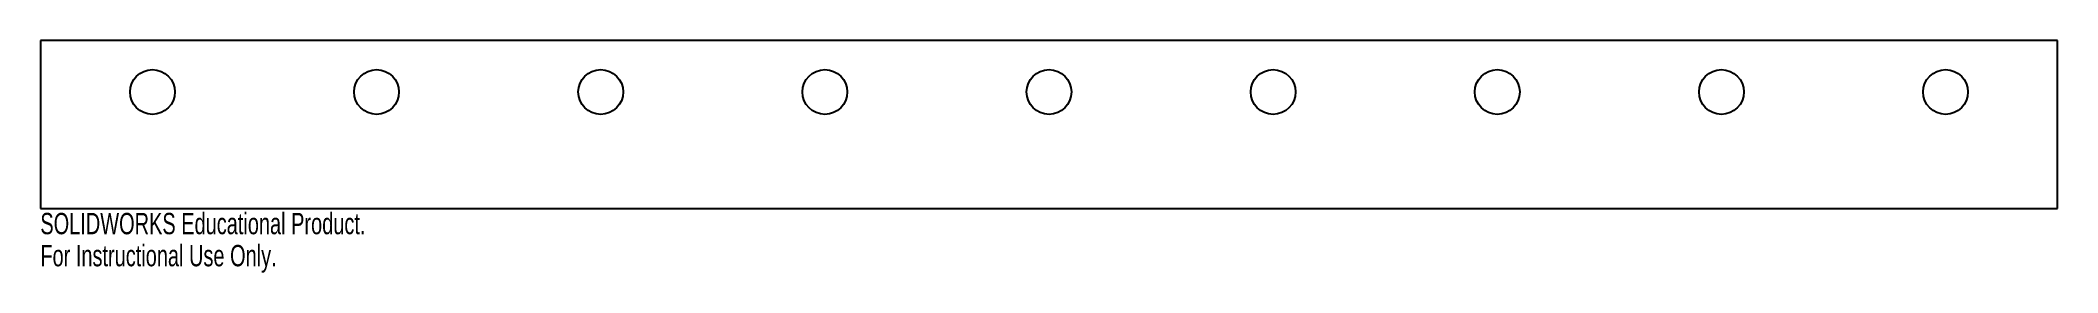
# Model space of a CAD drawing. Header units: inches. Extents: x -9 to 9, y -1.3 to 0.8.
import ezdxf

# ---------------------------------------------------------------- set-up
doc = ezdxf.new("R2010")
doc.units = ezdxf.units.IN
doc.header["$MEASUREMENT"] = 0
doc.styles.add('SLDTEXTSTYLE0', font='TXT', dxfattribs={"width": 0.7})

msp = doc.modelspace()

# ---------------------------------------------------------------- linework, layer by layer
at = {"color": 7, "linetype": 'Continuous', "lineweight": 25}
for p, q in [((9, 0.75), (-9, 0.75)), ((-9, 0.75), (-9, -0.75)), ((9, -0.75), (9, 0.75)), ((-9, -0.75), (9, -0.75))]:
    msp.add_line(p, q, dxfattribs=at)
for centre in [(-8, 0.289), (-6, 0.289), (-4, 0.289), (-2, 0.289), (0, 0.289), (2, 0.289), (4, 0.289), (6, 0.289), (8, 0.289)]:
    msp.add_circle(centre, 0.2, dxfattribs=at)

# ---------------------------------------------------------------- texts
at = {"color": 7, "linetype": 'Continuous', "char_height": 0.1903, "attachment_point": 1, "style": 'SLDTEXTSTYLE0'}
for s, insert in [('SOLIDWORKS Educational Product.', (-9, -0.79)), ('For Instructional Use Only.', (-9, -1.076))]:
    msp.add_mtext(s, dxfattribs=dict(at, insert=insert))

doc.saveas('drawing.dxf')
